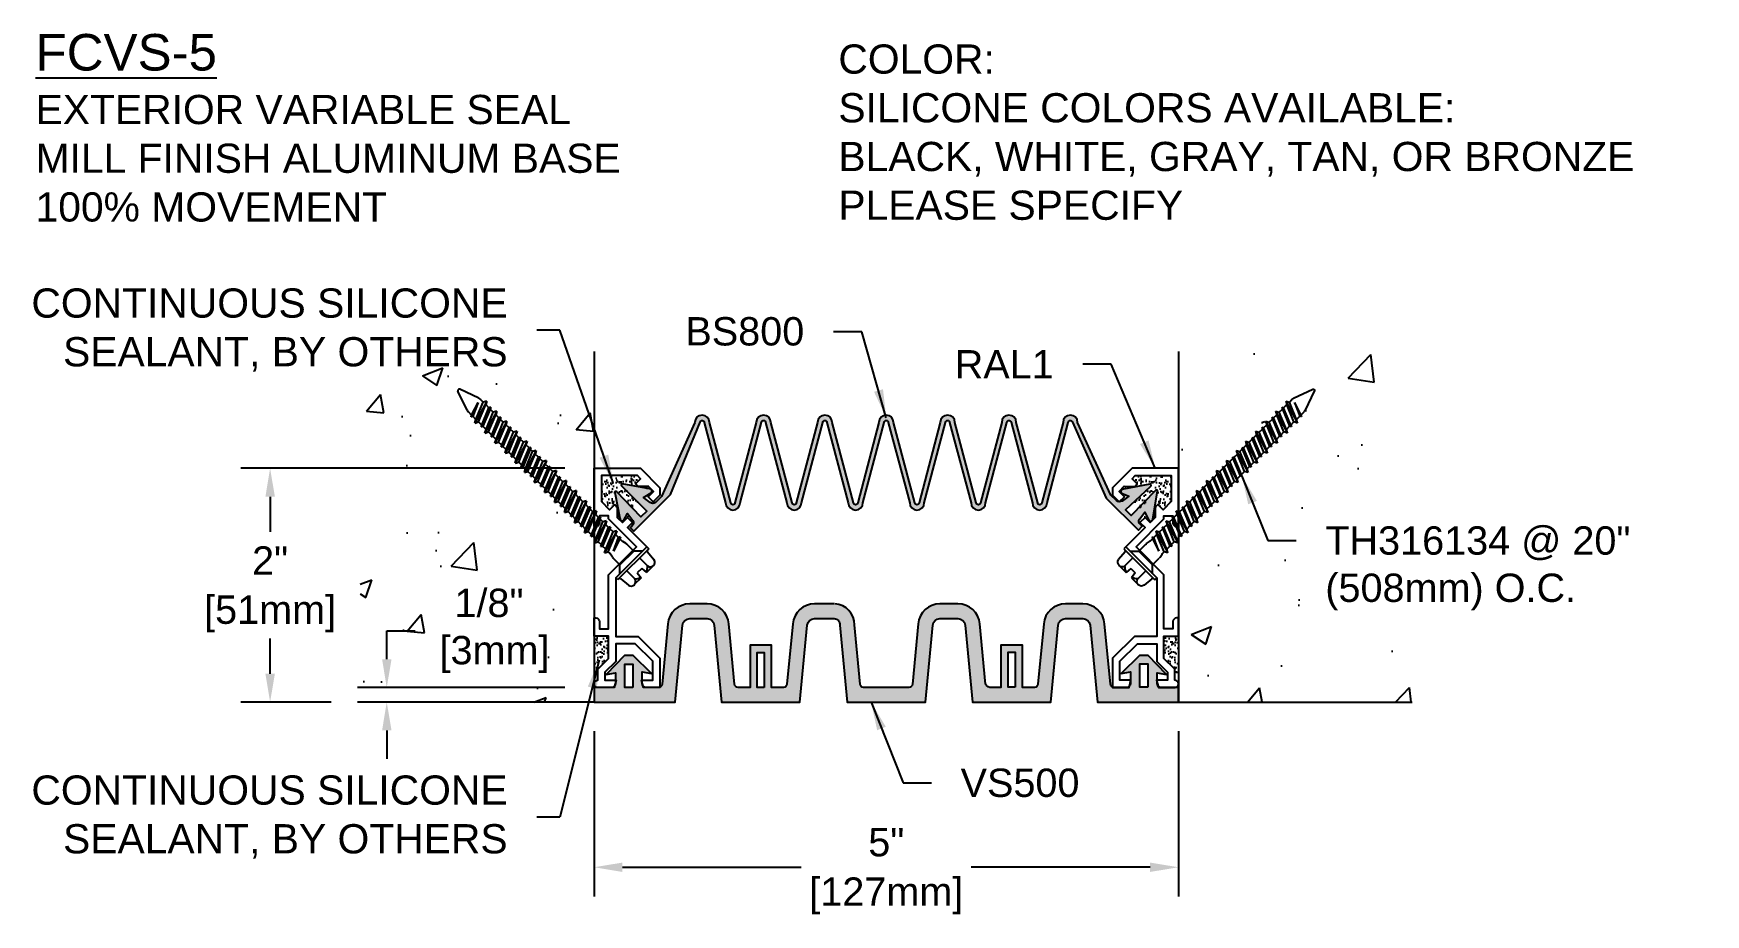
# Model space of a CAD drawing. Header units: inches. Extents: x -4.2 to 10.1, y 3.2 to 10.8.
import ezdxf

# ---------------------------------------------------------------- set-up
doc = ezdxf.new("R2010")
doc.units = ezdxf.units.IN
doc.header["$MEASUREMENT"] = 0
for name, color, linetype in [('Anchors', 4, 'Continuous'), ('Conditions', 1, 'Continuous'), ('Dimensions', 3, 'Continuous'), ('Fillers', 2, 'Continuous'), ('Metals', 7, 'Continuous'), ('Text', 2, 'Continuous')]:
    doc.layers.add(name, color=color, linetype=linetype)
doc.styles.add('Arial', font='arial.ttf')
doc.dimstyles.new('Arial', dxfattribs={"dimtxt": 0.2425, "dimasz": 0.2425, "dimexe": 0.25, "dimexo": 0.25, "dimgap": 0.09, "dimtad": 0, "dimtih": 1, "dimtoh": 1, "dimdec": 4, "dimzin": 0, "dimdsep": 46, "dimlunit": 4, "dimtxsty": 'Arial', "dimcen": 0.09, "dimadec": 0, "dimazin": 0, "dimtfac": 1, "dimtdec": 4, "dimtofl": 0, "dimtmove": 0, "dimatfit": 3, "dimfxl": 0, "dimfrac": 2, "dimtolj": 1, "dimtzin": 0, "dimarcsym": 0})
pattern_1 = [(142.5, (6.12144, 0), (0.0020473, 0.06262177), [0, -0.0494, 0, -0.05525, 0, -0.0528125]), (172.5, (6.12144, 0), (-0.0575177, 0.0917197), [0, -0.02665, 0, -0.044525, 0, -0.0170625]), (212.5, (6.161414, 0), (-0.1012096, 0.0001839), [0, -0.01625, 0, -0.0585, 0, -0.076375]), (222.5, (6.161414, 0), (-0.0976991, 0.0285245), [0, -0.008125, 0, -0.03835, 0, -0.043875])]

# ---------------------------------------------------------------- blocks, each defined once
blk = doc.blocks.new('Th316134')
for p, q in [((-0.135, 1.779), (-0.129, 1.85)), ((-0.097, 1.877), (-0.027, 1.877)), ((-0.065, 1.769), (-0.065, 1.85)), ((-0.023, 1.833), (-0.027, 1.877)), ((-0.023, 1.833), (0.023, 1.833)), ((0.023, 1.833), (0.027, 1.877)), ((0.027, 1.877), (0.097, 1.877)), ((0.064, 1.769), (0.064, 1.85)), ((0.135, 1.779), (0.129, 1.85)), ((-0.157, 1.75), (-0.157, 1.769)), ((-0.157, 1.769), (0.157, 1.769)), ((-0.157, 1.75), (0.157, 1.75)), ((-0.115, 1.75), (-0.07, 1.705)), ((-0.07, 1.705), (-0.07, 1.638)), ((-0.07, 1.705), (0.07, 1.705)), ((0.115, 1.75), (0.07, 1.705)), ((0.07, 1.705), (0.07, 1.638)), ((0.157, 1.769), (0.157, 1.75)), ((-0.086, 1.516), (0.086, 1.566)), ((-0.074, 1.566), (0.032, 1.603)), ((-0.074, 1.566), (-0.062, 1.573)), ((-0.074, 1.566), (-0.062, 1.56)), ((-0.069, 1.628), (-0.063, 1.602)), ((-0.062, 1.573), (0.032, 1.603)), ((0.032, 1.603), (-0.062, 1.56)), ((-0.062, 1.593), (-0.062, 1.573)), ((0.062, 1.579), (-0.062, 1.529)), ((-0.062, 1.56), (-0.062, 1.529)), ((0.062, 1.593), (0.062, 1.579)), ((0.086, 1.566), (0.062, 1.579)), ((0.086, 1.566), (0.062, 1.553)), ((0.069, 1.628), (0.063, 1.602)), ((-0.086, 1.516), (-0.062, 1.529)), ((-0.086, 1.516), (-0.062, 1.503)), ((-0.086, 1.414), (0.086, 1.465)), ((-0.074, 1.465), (0.074, 1.516)), ((-0.074, 1.465), (-0.062, 1.471)), ((-0.074, 1.465), (-0.062, 1.459)), ((0.062, 1.553), (-0.062, 1.503)), ((-0.062, 1.471), (0.062, 1.522)), ((0.062, 1.509), (-0.062, 1.459)), ((-0.062, 1.503), (-0.062, 1.471)), ((0.062, 1.478), (-0.062, 1.427)), ((-0.062, 1.459), (-0.062, 1.427)), ((0.062, 1.452), (-0.062, 1.401)), ((0.062, 1.553), (0.062, 1.522)), ((0.074, 1.516), (0.062, 1.522)), ((0.074, 1.516), (0.062, 1.509)), ((0.062, 1.509), (0.062, 1.478)), ((0.086, 1.465), (0.062, 1.478)), ((0.086, 1.465), (0.062, 1.452)), ((0.062, 1.452), (0.062, 1.42)), ((-0.086, 1.414), (-0.062, 1.427)), ((-0.086, 1.414), (-0.062, 1.401)), ((-0.086, 1.313), (0.086, 1.363)), ((-0.086, 1.313), (-0.062, 1.325)), ((-0.074, 1.363), (0.074, 1.414)), ((-0.074, 1.363), (-0.062, 1.369)), ((-0.074, 1.363), (-0.062, 1.357)), ((-0.062, 1.369), (0.062, 1.42)), ((0.062, 1.408), (-0.062, 1.357)), ((-0.062, 1.401), (-0.062, 1.369)), ((0.062, 1.376), (-0.062, 1.325)), ((-0.062, 1.357), (-0.062, 1.325)), ((0.062, 1.35), (-0.062, 1.3)), ((-0.062, 1.268), (0.062, 1.319)), ((0.074, 1.414), (0.062, 1.42)), ((0.074, 1.414), (0.062, 1.408)), ((0.062, 1.408), (0.062, 1.376)), ((0.086, 1.363), (0.062, 1.376)), ((0.086, 1.363), (0.062, 1.35)), ((0.062, 1.35), (0.062, 1.319)), ((0.074, 1.313), (0.062, 1.319)), ((-0.086, 1.313), (-0.062, 1.3)), ((-0.086, 1.211), (0.086, 1.262)), ((-0.086, 1.211), (-0.062, 1.224)), ((-0.086, 1.211), (-0.062, 1.198)), ((-0.074, 1.262), (0.074, 1.313)), ((-0.074, 1.262), (-0.062, 1.268)), ((-0.074, 1.262), (-0.062, 1.256)), ((-0.074, 1.16), (0.074, 1.211)), ((0.062, 1.306), (-0.062, 1.256)), ((-0.062, 1.3), (-0.062, 1.268)), ((0.062, 1.275), (-0.062, 1.224)), ((-0.062, 1.256), (-0.062, 1.224)), ((0.062, 1.249), (-0.062, 1.198)), ((-0.062, 1.166), (0.062, 1.217)), ((0.062, 1.205), (-0.062, 1.154)), ((-0.062, 1.198), (-0.062, 1.166)), ((0.074, 1.313), (0.062, 1.306)), ((0.062, 1.306), (0.062, 1.275)), ((0.086, 1.262), (0.062, 1.275)), ((0.086, 1.262), (0.062, 1.249)), ((0.062, 1.249), (0.062, 1.217)), ((0.074, 1.211), (0.062, 1.217)), ((0.074, 1.211), (0.062, 1.205)), ((0.062, 1.205), (0.062, 1.173)), ((-0.086, 1.109), (0.086, 1.16)), ((-0.086, 1.109), (-0.062, 1.122)), ((-0.086, 1.109), (-0.062, 1.096)), ((-0.074, 1.16), (-0.062, 1.166)), ((-0.074, 1.16), (-0.062, 1.154)), ((-0.074, 1.059), (0.074, 1.109)), ((0.062, 1.173), (-0.062, 1.122)), ((-0.062, 1.154), (-0.062, 1.122)), ((0.062, 1.147), (-0.062, 1.096)), ((-0.062, 1.065), (0.062, 1.116)), ((0.062, 1.103), (-0.062, 1.052)), ((-0.062, 1.096), (-0.062, 1.065)), ((0.086, 1.16), (0.062, 1.173)), ((0.086, 1.16), (0.062, 1.147)), ((0.062, 1.147), (0.062, 1.116)), ((0.074, 1.109), (0.062, 1.116)), ((0.074, 1.109), (0.062, 1.103)), ((0.062, 1.103), (0.062, 1.072)), ((-0.086, 1.008), (0.086, 1.059)), ((-0.086, 1.008), (-0.062, 1.021)), ((-0.086, 1.008), (-0.062, 0.995)), ((-0.086, 0.906), (0.086, 0.957)), ((-0.074, 1.059), (-0.062, 1.065)), ((-0.074, 1.059), (-0.062, 1.052)), ((-0.074, 0.957), (0.074, 1.008)), ((-0.074, 0.957), (-0.062, 0.963)), ((-0.074, 0.957), (-0.062, 0.951)), ((0.062, 1.072), (-0.062, 1.021)), ((-0.062, 1.052), (-0.062, 1.021)), ((0.062, 1.046), (-0.062, 0.995)), ((-0.062, 0.963), (0.062, 1.014)), ((0.062, 1.002), (-0.062, 0.951)), ((-0.062, 0.995), (-0.062, 0.963)), ((0.062, 0.97), (-0.062, 0.919)), ((0.086, 1.059), (0.062, 1.072)), ((0.086, 1.059), (0.062, 1.046)), ((0.062, 1.046), (0.062, 1.014)), ((0.074, 1.008), (0.062, 1.014)), ((0.074, 1.008), (0.062, 1.002)), ((0.062, 1.002), (0.062, 0.97)), ((0.086, 0.957), (0.062, 0.97)), ((0.086, 0.957), (0.062, 0.944)), ((-0.086, 0.906), (-0.062, 0.919)), ((-0.086, 0.906), (-0.062, 0.893)), ((-0.086, 0.805), (0.086, 0.855)), ((-0.074, 0.855), (0.074, 0.906)), ((-0.074, 0.855), (-0.062, 0.862)), ((-0.074, 0.855), (-0.062, 0.849)), ((-0.062, 0.951), (-0.062, 0.919)), ((0.062, 0.944), (-0.062, 0.893)), ((-0.062, 0.862), (0.062, 0.912)), ((0.062, 0.9), (-0.062, 0.849)), ((-0.062, 0.893), (-0.062, 0.862)), ((0.062, 0.868), (-0.062, 0.818)), ((-0.062, 0.849), (-0.062, 0.818)), ((0.062, 0.843), (-0.062, 0.792)), ((0.062, 0.944), (0.062, 0.912)), ((0.074, 0.906), (0.062, 0.912)), ((0.074, 0.906), (0.062, 0.9)), ((0.062, 0.9), (0.062, 0.868)), ((0.086, 0.855), (0.062, 0.868)), ((0.086, 0.855), (0.062, 0.843)), ((0.062, 0.843), (0.062, 0.811)), ((-0.086, 0.805), (-0.062, 0.818)), ((-0.086, 0.805), (-0.062, 0.792)), ((-0.086, 0.703), (0.086, 0.754)), ((-0.074, 0.754), (0.074, 0.805)), ((-0.074, 0.754), (-0.062, 0.76)), ((-0.074, 0.754), (-0.062, 0.748)), ((-0.062, 0.76), (0.062, 0.811)), ((0.062, 0.799), (-0.062, 0.748)), ((-0.062, 0.792), (-0.062, 0.76)), ((0.062, 0.767), (-0.062, 0.716)), ((-0.062, 0.748), (-0.062, 0.716)), ((0.062, 0.741), (-0.062, 0.69)), ((0.074, 0.805), (0.062, 0.811)), ((0.074, 0.805), (0.062, 0.799)), ((0.062, 0.799), (0.062, 0.767)), ((0.086, 0.754), (0.062, 0.767)), ((0.086, 0.754), (0.062, 0.741)), ((0.062, 0.749), (0.062, 0.717)), ((-0.086, 0.703), (-0.062, 0.716)), ((-0.086, 0.703), (-0.062, 0.69)), ((-0.086, 0.609), (0.086, 0.66)), ((-0.086, 0.609), (-0.062, 0.622)), ((-0.086, 0.609), (-0.062, 0.596)), ((-0.074, 0.66), (0.074, 0.711)), ((-0.074, 0.66), (-0.062, 0.666)), ((-0.074, 0.66), (-0.062, 0.654)), ((-0.074, 0.559), (0.074, 0.609)), ((-0.062, 0.666), (0.062, 0.717)), ((0.062, 0.705), (-0.062, 0.654)), ((-0.062, 0.698), (-0.062, 0.666)), ((0.062, 0.673), (-0.062, 0.622)), ((-0.062, 0.654), (-0.062, 0.622)), ((0.062, 0.647), (-0.062, 0.596)), ((-0.062, 0.565), (0.062, 0.616)), ((0.062, 0.603), (-0.062, 0.552)), ((0.074, 0.711), (0.062, 0.717)), ((0.074, 0.711), (0.062, 0.705)), ((0.062, 0.705), (0.062, 0.673)), ((0.086, 0.66), (0.062, 0.673)), ((0.086, 0.66), (0.062, 0.647)), ((0.062, 0.647), (0.062, 0.616)), ((0.074, 0.609), (0.062, 0.616)), ((0.074, 0.609), (0.062, 0.603)), ((0.062, 0.603), (0.062, 0.572)), ((-0.086, 0.508), (0.086, 0.559)), ((-0.086, 0.508), (-0.062, 0.521)), ((-0.086, 0.508), (-0.062, 0.495)), ((-0.074, 0.559), (-0.062, 0.565)), ((-0.074, 0.559), (-0.062, 0.552)), ((-0.074, 0.457), (0.074, 0.508)), ((-0.062, 0.596), (-0.062, 0.565)), ((0.062, 0.572), (-0.062, 0.521)), ((-0.062, 0.552), (-0.062, 0.521)), ((0.062, 0.546), (-0.062, 0.495)), ((-0.062, 0.463), (0.062, 0.514)), ((0.062, 0.502), (-0.062, 0.451)), ((-0.062, 0.495), (-0.062, 0.463)), ((0.086, 0.559), (0.062, 0.572)), ((0.086, 0.559), (0.062, 0.546)), ((0.062, 0.546), (0.062, 0.514)), ((0.074, 0.508), (0.062, 0.514)), ((0.074, 0.508), (0.062, 0.502)), ((0.062, 0.502), (0.062, 0.47)), ((-0.086, 0.406), (0.086, 0.457)), ((-0.086, 0.406), (-0.062, 0.419)), ((-0.086, 0.406), (-0.062, 0.393)), ((-0.074, 0.457), (-0.062, 0.463)), ((-0.074, 0.457), (-0.062, 0.451)), ((-0.074, 0.355), (0.074, 0.406)), ((-0.074, 0.355), (-0.062, 0.362)), ((0.062, 0.47), (-0.062, 0.419)), ((-0.062, 0.451), (-0.062, 0.419)), ((0.062, 0.444), (-0.062, 0.393)), ((-0.062, 0.362), (0.062, 0.412)), ((0.062, 0.4), (-0.062, 0.349)), ((-0.062, 0.393), (-0.062, 0.362)), ((0.062, 0.368), (-0.062, 0.318)), ((0.086, 0.457), (0.062, 0.47)), ((0.086, 0.457), (0.062, 0.444)), ((0.062, 0.444), (0.062, 0.412)), ((0.074, 0.406), (0.062, 0.412)), ((0.074, 0.406), (0.062, 0.4)), ((0.062, 0.4), (0.062, 0.368)), ((0.086, 0.355), (0.062, 0.368)), ((-0.086, 0.305), (0.086, 0.355)), ((-0.086, 0.305), (-0.062, 0.318)), ((-0.086, 0.305), (-0.062, 0.292)), ((-0.086, 0.203), (0.086, 0.254)), ((-0.074, 0.355), (-0.062, 0.349)), ((-0.074, 0.254), (0.074, 0.305)), ((-0.074, 0.254), (-0.062, 0.26)), ((-0.074, 0.254), (-0.062, 0.248)), ((-0.062, 0.349), (-0.062, 0.318)), ((0.062, 0.343), (-0.062, 0.292)), ((-0.062, 0.26), (0.062, 0.311)), ((0.062, 0.299), (-0.062, 0.248)), ((-0.062, 0.292), (-0.062, 0.26)), ((0.062, 0.267), (-0.062, 0.216)), ((-0.062, 0.248), (-0.062, 0.216)), ((0.062, 0.241), (-0.062, 0.19)), ((0.086, 0.355), (0.062, 0.343)), ((0.062, 0.343), (0.062, 0.311)), ((0.074, 0.305), (0.062, 0.311)), ((0.074, 0.305), (0.062, 0.299)), ((0.062, 0.299), (0.062, 0.267)), ((0.086, 0.254), (0.062, 0.267)), ((0.086, 0.254), (0.062, 0.241)), ((0.062, 0.241), (0.062, 0.209)), ((-0.086, 0.203), (-0.062, 0.216)), ((-0.086, 0.203), (-0.062, 0.19)), ((-0.062, 0.19), (-0.062, 0.164)), ((-0.06, 0.149), (-0.01, 0.006)), ((-0.034, 0.166), (0.062, 0.209)), ((-0.034, 0.166), (0.074, 0.203)), ((0.062, 0.197), (-0.034, 0.166)), ((0.06, 0.149), (0.01, 0.006)), ((0.074, 0.203), (0.062, 0.209)), ((0.074, 0.203), (0.062, 0.197)), ((0.062, 0.197), (0.062, 0.164))]:
    blk.add_line(p, q)
for centre, radius, start, end in [((-0.097, 1.845), 0.0327, 9.285, 170.715), ((0, 1.788), 0.0896, 107.4215, 136.0407), ((0, 1.788), 0.0896, 43.9593, 72.5785), ((0.097, 1.845), 0.0327, 9.285, 170.715), ((-0.146, 1.78), 0.0112, 270, 355), ((0.146, 1.78), 0.0112, 185, 270), ((-0.023, 1.638), 0.0465, 180, 191.9357), ((-0.109, 1.593), 0.0465, 0, 11.9357), ((0.109, 1.593), 0.0465, 168.0643, 180), ((0.023, 1.638), 0.0465, 348.0643, 0), ((-0.016, 0.164), 0.0465, 180, 199.3058), ((0.016, 0.164), 0.0465, 340.6942, 0), ((0, 0.011), 0.0106, 204.1001, 335.8999)]:
    blk.add_arc(centre, radius, start, end)
blk = doc.blocks.new('A$CB0F2')
blk.add_lwpolyline([(0.029, 0.002, -0.958439), (0.032, 0.064), (0.032, 0.158), (0.125, 0.251), (0.125, 0.442), (0.001, 0.442), (0.001, 0.597), (0.017, 0.597, -0.414214), (0.048, 0.566), (0.048, 0.504), (0.125, 0.504), (0.125, 0.965), (0.364, 1.204), (0.125, 1.444), (0.125, 1.471), (0.048, 1.471), (0.048, 1.409, -0.414214), (0.017, 1.378), (0.001, 1.378), (0.001, 1.877), (0.397, 1.877), (0.564, 1.711), (0.564, 1.647), (0.507, 1.59), (0.463, 1.634), (0.508, 1.679), (0.464, 1.723), (0.375, 1.722), (0.354, 1.744), (0.398, 1.788), (0.371, 1.815), (0.063, 1.815), (0.063, 1.594), (0.133, 1.523), (0.177, 1.567), (0.199, 1.545), (0.199, 1.457), (0.243, 1.414), (0.286, 1.457), (0.33, 1.414), (0.286, 1.37), (0.452, 1.204), (0.187, 0.939), (0.187, 0.439), (0.377, 0.439), (0.564, 0.252), (0.564, 0.002), (0.423, 0.002), (0.407, 0.064), (0.502, 0.064), (0.502, 0.226), (0.351, 0.377), (0.187, 0.377), (0.187, 0.225), (0.094, 0.132), (0.094, 0.064), (0.189, 0.064), (0.172, 0.002), (0.029, 0.002)], format="xyb")
blk = doc.blocks.new('ral1')
blk.add_blockref('A$CB0F2', (-0.029, -0.002))
blk = doc.blocks.new('*D3')
at = {"layer": 'Defpoints', "color": 0}
for p in [(0.561, 5.036), (5.561, 5.036), (0.561, 3.623)]:
    blk.add_point(p, dxfattribs=at)
at = {"layer": 'Dimensions', "color": 0, "lineweight": -2}
for p, q in [((0.561, 4.786), (0.561, 3.373)), ((5.561, 4.786), (5.561, 3.373)), ((0.803, 3.623), (2.334, 3.623)), ((5.318, 3.623), (3.787, 3.623))]:
    blk.add_line(p, q, dxfattribs=at)
at = {"layer": 'Dimensions', "color": 0}
for points in [[(0.803, 3.663), (0.803, 3.583), (0.561, 3.623)], [(5.318, 3.663), (5.318, 3.583), (5.561, 3.623)]]:
    blk.add_solid(points, dxfattribs=at)
at = {"layer": 'Dimensions', "color": 0, "char_height": 0.2425, "attachment_point": 5, "style": 'Arial'}
for s, insert in [('\\A1;5"', (3.061, 3.836)), ('\\A1;[127mm]', (3.061, 3.378))]:
    blk.add_mtext(s, dxfattribs=dict(at, insert=insert))
blk = doc.blocks.new('*D4')
at = {"layer": 'Defpoints', "color": 0}
for p in [(0.561, 7.036), (-2.211, 5.036), (-1.439, 5.036)]:
    blk.add_point(p, dxfattribs=at)
at = {"layer": 'Dimensions', "color": 0, "lineweight": -2}
for p, q in [((0.311, 7.036), (-2.461, 7.036)), ((-2.211, 6.793), (-2.211, 6.493)), ((-2.211, 5.278), (-2.211, 5.579)), ((-1.689, 5.036), (-2.461, 5.036))]:
    blk.add_line(p, q, dxfattribs=at)
at = {"layer": 'Dimensions', "color": 0}
for points in [[(-2.251, 6.793), (-2.17, 6.793), (-2.211, 7.036)], [(-2.251, 5.278), (-2.17, 5.278), (-2.211, 5.036)]]:
    blk.add_solid(points, dxfattribs=at)
at = {"layer": 'Dimensions', "color": 0, "char_height": 0.2425, "attachment_point": 5, "style": 'Arial'}
for s, insert in [('\\A1;2"', (-2.211, 6.247)), ('\\A1;[51mm]', (-2.211, 5.79))]:
    blk.add_mtext(s, dxfattribs=dict(at, insert=insert))
blk = doc.blocks.new('*D5')
at = {"layer": 'Defpoints', "color": 0}
for p in [(0.561, 5.161), (-1.213, 5.036), (0.561, 5.036)]:
    blk.add_point(p, dxfattribs=at)
at = {"layer": 'Dimensions', "color": 0, "lineweight": -2}
for p, q in [((-1.213, 5.403), (-1.213, 5.646)), ((-1.213, 5.646), (-0.97, 5.646)), ((0.311, 5.161), (-1.463, 5.161)), ((0.311, 5.036), (-1.463, 5.036)), ((-1.213, 4.793), (-1.213, 4.551))]:
    blk.add_line(p, q, dxfattribs=at)
at = {"layer": 'Dimensions', "color": 0}
for points in [[(-1.253, 5.403), (-1.172, 5.403), (-1.213, 5.161)], [(-1.253, 4.793), (-1.172, 4.793), (-1.213, 5.036)]]:
    blk.add_solid(points, dxfattribs=at)
at = {"layer": 'Dimensions', "color": 0, "insert": (-0.338, 5.646), "char_height": 0.2425, "attachment_point": 5, "style": 'Arial'}
blk.add_mtext('\\A1;1/8"\\P [3mm]', dxfattribs=at)
blk = doc.blocks.new('bs800')
at = {"layer": 'Text'}
blk.add_hatch(color=256, dxfattribs=at).paths.add_polyline_path([(2.598, 7.428, 1), (2.473, 7.428), (2.291, 6.741, -1), (2.256, 6.741), (2.073, 7.428, 1), (1.948, 7.428), (1.766, 6.741, -1), (1.731, 6.741), (1.548, 7.428, 1), (1.423, 7.428), (1.138, 6.796), (1.086, 6.744, -0.414214), (1.042, 6.744), (0.984, 6.787), (1.05, 6.826, 0.699658), (1.034, 6.86), (0.802, 6.903, 0.637589), (0.796, 6.886), (1.012, 6.67), (0.962, 6.621), (0.755, 6.835, 0.67662), (0.738, 6.828), (0.782, 6.608, 0.684825), (0.816, 6.593), (0.847, 6.649), (0.893, 6.589, -0.379282), (0.884, 6.542), (0.871, 6.529), (0.902, 6.497), (1.214, 6.811), (1.469, 7.431, -0.91191), (1.503, 7.428), (1.686, 6.741, 1), (1.811, 6.741), (1.993, 7.431, -0.91191), (2.028, 7.428), (2.211, 6.741, 1), (2.336, 6.741), (2.518, 7.428, -1), (2.553, 7.428), (2.736, 6.741, 1), (2.861, 6.741), (3.043, 7.428, -1), (3.078, 7.428), (3.261, 6.741, 1), (3.386, 6.741), (3.568, 7.428, -1), (3.603, 7.428), (3.786, 6.741, 1), (3.911, 6.741), (4.093, 7.428, -0.91191), (4.128, 7.431), (4.311, 6.741, 1), (4.436, 6.741), (4.618, 7.428, -0.91191), (4.653, 7.431), (4.941, 6.78), (5.218, 6.508), (5.249, 6.54), (5.236, 6.554, -0.379282), (5.227, 6.601), (5.272, 6.661), (5.307, 6.59, 0.684825), (5.341, 6.605), (5.382, 6.839, 0.67662), (5.365, 6.847), (5.157, 6.632), (5.108, 6.682), (5.324, 6.882, 0.637589), (5.317, 6.899), (5.089, 6.858, 0.699658), (5.074, 6.824), (5.136, 6.798), (5.08, 6.757, -0.182209), (5.054, 6.749), (5.054, 6.749), (5.054, 6.749, -0.184221), (5.03, 6.76), (4.982, 6.807), (4.698, 7.428, 1), (4.573, 7.428), (4.391, 6.741, -1), (4.356, 6.741), (4.173, 7.428, 1), (4.048, 7.428), (3.866, 6.741, -1), (3.831, 6.741), (3.648, 7.428, 1), (3.523, 7.428), (3.341, 6.741, -1), (3.306, 6.741), (3.123, 7.428, 1), (2.998, 7.428), (2.816, 6.741, -1), (2.781, 6.741)])
at = {"layer": 'Fillers'}
blk.add_lwpolyline([(2.816, 6.741, -1), (2.781, 6.741), (2.598, 7.428, 1), (2.473, 7.428), (2.291, 6.741, -1), (2.256, 6.741), (2.073, 7.428, 1), (1.948, 7.428), (1.766, 6.741, -1), (1.731, 6.741), (1.548, 7.428, 1), (1.423, 7.428), (1.138, 6.796), (1.086, 6.744, -0.414214), (1.042, 6.744), (0.984, 6.787), (1.05, 6.826, 0.699658), (1.034, 6.86), (0.802, 6.903, 0.637589), (0.796, 6.886), (1.012, 6.67), (0.962, 6.621), (0.755, 6.835, 0.67662), (0.738, 6.828), (0.782, 6.608, 0.684825), (0.816, 6.593), (0.847, 6.649), (0.893, 6.589, -0.379282), (0.884, 6.542), (0.871, 6.529), (0.902, 6.497), (1.214, 6.811), (1.469, 7.431, -0.91191), (1.503, 7.428), (1.686, 6.741, 1), (1.811, 6.741), (1.993, 7.431, -0.91191), (2.028, 7.428), (2.211, 6.741, 1), (2.336, 6.741), (2.518, 7.428, -1), (2.553, 7.428), (2.736, 6.741, 1), (2.861, 6.741), (3.043, 7.428, -1), (3.078, 7.428), (3.261, 6.741, 1), (3.386, 6.741), (3.568, 7.428, -1), (3.603, 7.428), (3.786, 6.741, 1), (3.911, 6.741), (4.093, 7.428, -0.91191), (4.128, 7.431), (4.311, 6.741, 1), (4.436, 6.741), (4.618, 7.428, -0.91191), (4.653, 7.431), (4.941, 6.78), (5.218, 6.508), (5.249, 6.54), (5.236, 6.554, -0.379282), (5.227, 6.601), (5.272, 6.661), (5.307, 6.59, 0.684825), (5.341, 6.605), (5.382, 6.839, 0.67662), (5.365, 6.847), (5.157, 6.632), (5.108, 6.682), (5.324, 6.882, 0.637589), (5.317, 6.899), (5.089, 6.858, 0.699658), (5.074, 6.824), (5.136, 6.798), (5.078, 6.756, -0.360218), (5.03, 6.76), (4.982, 6.807), (4.698, 7.428, 1), (4.573, 7.428), (4.391, 6.741, -1), (4.356, 6.741), (4.173, 7.428, 1), (4.048, 7.428), (3.866, 6.741, -1), (3.831, 6.741), (3.648, 7.428, 1), (3.523, 7.428), (3.341, 6.741, -1), (3.306, 6.741), (3.123, 7.428, 1), (2.998, 7.428)], format="xyb", close=True, dxfattribs=at)
blk = doc.blocks.new('VS500')
h = blk.add_hatch(color=256)
h.paths.add_polyline_path([(11.886, 2.281), (11.837, 2.8, 0.385484), (11.65, 2.968), (11.496, 2.968, 0.385484), (11.31, 2.8), (11.261, 2.281, -0.386724), (11.23, 2.253), (10.843, 2.253, -0.386724), (10.812, 2.281), (10.764, 2.788, 0.416187), (10.594, 2.968), (10.423, 2.968, 0.385484), (10.237, 2.8), (10.187, 2.281, -0.386724), (10.157, 2.253), (10.055, 2.253), (10.055, 2.615), (9.871, 2.615), (9.871, 2.253), (9.77, 2.253, -0.386724), (9.739, 2.281), (9.69, 2.8, 0.385484), (9.504, 2.968), (9.355, 2.968, 0.385484), (9.169, 2.8), (9.119, 2.281, -0.386724), (9.088, 2.253), (8.98, 2.253, -0.414214), (8.949, 2.284), (8.949, 2.388), (9.029, 2.373), (8.871, 2.528), (8.796, 2.528), (8.639, 2.363), (8.719, 2.378), (8.719, 2.284, -0.414214), (8.688, 2.253), (8.537, 2.253), (8.537, 2.128), (9.23, 2.128), (9.293, 2.787, -0.388879), (9.355, 2.843), (9.504, 2.843, -0.388879), (9.565, 2.787), (9.628, 2.128), (10.298, 2.128), (10.361, 2.787, -0.388879), (10.423, 2.843), (10.587, 2.843, -0.469009), (10.639, 2.787), (10.701, 2.128), (11.372, 2.128), (11.435, 2.787, -0.388879), (11.496, 2.843), (11.65, 2.843, -0.388879), (11.712, 2.787), (11.775, 2.128), (12.445, 2.128), (12.508, 2.787, -0.388879), (12.57, 2.843), (12.719, 2.843, -0.388879), (12.78, 2.787), (12.843, 2.128), (13.537, 2.128), (13.537, 2.253), (13.386, 2.253, -0.414214), (13.355, 2.284), (13.355, 2.378), (13.435, 2.363), (13.277, 2.528), (13.202, 2.528), (13.045, 2.373), (13.125, 2.388), (13.125, 2.284, -0.414214), (13.094, 2.253), (12.985, 2.253, -0.386724), (12.954, 2.281), (12.905, 2.8, 0.385484), (12.719, 2.968), (12.57, 2.968, 0.385484), (12.384, 2.8), (12.334, 2.281, -0.386724), (12.304, 2.253), (12.202, 2.253), (12.202, 2.615), (12.018, 2.615), (12.018, 2.253), (11.937, 2.253, -0.277705)])
h.paths.add_polyline_path([(12.08, 2.255), (12.08, 2.555), (12.14, 2.555), (12.14, 2.255)], flags=16)
h.paths.add_polyline_path([(13.205, 2.255), (13.205, 2.455), (13.275, 2.455), (13.275, 2.255)], flags=16)
h.paths.add_polyline_path([(9.993, 2.252), (9.933, 2.252), (9.933, 2.552), (9.993, 2.552)], flags=16)
h.paths.add_polyline_path([(8.869, 2.254), (8.799, 2.254), (8.799, 2.454), (8.869, 2.454)], flags=16)
at = {"color": 0}
blk.add_lwpolyline([(10.592, 2.968), (10.423, 2.968, 0.387964), (10.237, 2.798), (10.187, 2.281, -0.386724), (10.157, 2.253), (10.055, 2.253), (10.055, 2.615), (9.871, 2.615), (9.871, 2.253), (9.77, 2.253, -0.386724), (9.739, 2.281), (9.69, 2.798, 0.387964), (9.504, 2.968), (9.355, 2.968, 0.387964), (9.168, 2.798), (9.119, 2.281, -0.386724), (9.088, 2.253), (8.98, 2.253, -0.414214), (8.949, 2.284), (8.949, 2.388), (9.029, 2.373), (8.871, 2.528), (8.796, 2.528), (8.639, 2.363), (8.719, 2.378), (8.719, 2.284, -0.414214), (8.688, 2.253), (8.537, 2.253), (8.537, 2.128), (9.23, 2.128), (9.293, 2.787, -0.388879), (9.355, 2.843), (9.504, 2.843, -0.388879), (9.565, 2.787), (9.628, 2.128), (10.298, 2.128), (10.361, 2.787, -0.388879), (10.423, 2.843), (10.592, 2.843, -0.442581), (10.639, 2.787), (10.701, 2.128), (11.372, 2.128), (11.435, 2.787, -0.388879), (11.496, 2.843), (11.65, 2.843, -0.388879), (11.712, 2.787), (11.775, 2.128), (12.445, 2.128), (12.508, 2.787, -0.388879), (12.57, 2.843), (12.719, 2.843, -0.388879), (12.78, 2.787), (12.843, 2.128), (13.537, 2.128), (13.537, 2.253), (13.386, 2.253, -0.414214), (13.355, 2.284), (13.355, 2.378), (13.435, 2.363), (13.277, 2.528), (13.202, 2.528), (13.045, 2.373), (13.125, 2.388), (13.125, 2.284, -0.414214), (13.094, 2.253), (12.985, 2.253, -0.386724), (12.954, 2.281), (12.905, 2.798, 0.387964), (12.719, 2.968), (12.57, 2.968, 0.387964), (12.384, 2.798), (12.334, 2.281, -0.386724), (12.304, 2.253), (12.202, 2.253), (12.202, 2.615), (12.018, 2.615), (12.018, 2.253), (11.937, 2.253, -0.277705), (11.886, 2.281), (11.837, 2.798, 0.387964), (11.65, 2.968), (11.496, 2.968, 0.387964), (11.31, 2.798), (11.261, 2.281, -0.386724), (11.23, 2.253), (10.843, 2.253, -0.386724), (10.812, 2.281), (10.764, 2.788, 0.410211), (10.597, 2.968)], format="xyb", dxfattribs=at)
for points in [[(8.869, 2.254), (8.799, 2.254), (8.799, 2.454), (8.869, 2.454)], [(9.993, 2.252), (9.933, 2.252), (9.933, 2.552), (9.993, 2.552)], [(12.14, 2.255), (12.08, 2.255), (12.08, 2.555), (12.14, 2.555)], [(13.275, 2.255), (13.205, 2.255), (13.205, 2.455), (13.275, 2.455)]]:
    blk.add_lwpolyline(points, close=True)

msp = doc.modelspace()

# ---------------------------------------------------------------- hatches: boundary and pattern name
at = {"layer": 'Conditions'}
h = msp.add_hatch(dxfattribs=at)
h.set_pattern_fill('AR-CONC', color=256, scale=0.25, style=0)
h.paths.add_polyline_path([(7.56072, 8.03572), (5.56072, 8.03572), (5.56072, 7.08104), (5.56352, 7.08104), (5.56352, 6.71217), (5.57327, 6.70925), (5.60008, 6.73606), (5.59561, 6.75095), (5.6105, 6.74648), (5.63731, 6.77329), (5.62794, 6.80452), (5.65917, 6.79515), (5.68598, 6.82196), (5.68151, 6.83685), (5.69641, 6.83239), (5.72321, 6.85919), (5.71384, 6.89043), (5.74508, 6.88106), (5.77188, 6.90786), (5.76742, 6.92276), (5.78231, 6.91829), (5.80912, 6.9451), (5.79975, 6.97633), (5.83098, 6.96696), (5.85779, 6.99377), (5.85332, 7.00866), (5.86821, 7.00419), (5.89502, 7.031), (5.88565, 7.06223), (5.91688, 7.05287), (5.94369, 7.07967), (5.93922, 7.09457), (5.95412, 7.0901), (5.98092, 7.11691), (5.97156, 7.14814), (6.00279, 7.13877), (6.02959, 7.16558), (6.02513, 7.18047), (6.04002, 7.176), (6.06683, 7.20281), (6.05746, 7.23404), (6.08869, 7.22467), (6.10889, 7.24487), (6.10442, 7.25977), (6.11932, 7.2553), (6.14612, 7.2821), (6.13676, 7.31334), (6.16799, 7.30397), (6.19479, 7.33078), (6.19033, 7.34567), (6.20522, 7.3412), (6.23203, 7.36801), (6.22266, 7.39924), (6.25389, 7.38987), (6.2807, 7.41668), (6.27623, 7.43157), (6.29112, 7.42711), (6.31793, 7.45391), (6.30856, 7.48514), (6.33979, 7.47578), (6.3666, 7.50258), (6.36213, 7.51748), (6.37703, 7.51301), (6.40383, 7.53982), (6.39447, 7.57105), (6.4257, 7.56168), (6.4525, 7.58849), (6.44804, 7.60338), (6.46293, 7.59891), (6.48974, 7.62572), (6.48037, 7.65695), (6.5116, 7.64758), (6.53348, 7.66946, -0.08443704), (6.54869, 7.68025), (6.70979, 7.75776, -0.77412328), (6.72708, 7.74047), (6.64957, 7.57937, -0.08443704), (6.63878, 7.56415), (6.61119, 7.53656), (6.61565, 7.52167), (6.60076, 7.52613), (6.57396, 7.49933), (6.58332, 7.4681), (6.55209, 7.47746), (6.52528, 7.45066), (6.52975, 7.43576), (6.51486, 7.44023), (6.48805, 7.41342), (6.49742, 7.38219), (6.46619, 7.39156), (6.43938, 7.36475), (6.44385, 7.34986), (6.42895, 7.35433), (6.40215, 7.32752), (6.41152, 7.29629), (6.38028, 7.30566), (6.35348, 7.27885), (6.35794, 7.26396), (6.34305, 7.26842), (6.31624, 7.24162), (6.32561, 7.21038), (6.29438, 7.21975), (6.26757, 7.19295), (6.27204, 7.17805), (6.25715, 7.18252), (6.23034, 7.15571), (6.23971, 7.12448), (6.20848, 7.13385), (6.18167, 7.10704), (6.18614, 7.09215), (6.17124, 7.09662), (6.15104, 7.07642), (6.16041, 7.04518), (6.12918, 7.05455), (6.10237, 7.02775), (6.10684, 7.01285), (6.09195, 7.01732), (6.06514, 6.99051), (6.07451, 6.95928), (6.04328, 6.96865), (6.01647, 6.94184), (6.02094, 6.92695), (6.00604, 6.93142), (5.97924, 6.90461), (5.9886, 6.87338), (5.95737, 6.88274), (5.93057, 6.85594), (5.93503, 6.84105), (5.92014, 6.84551), (5.89333, 6.81871), (5.9027, 6.78747), (5.87147, 6.79684), (5.84466, 6.77003), (5.84913, 6.75514), (5.83424, 6.75961), (5.80743, 6.7328), (5.8168, 6.70157), (5.78556, 6.71094), (5.75876, 6.68413), (5.76323, 6.66924), (5.74833, 6.6737), (5.72153, 6.6469), (5.73089, 6.61567), (5.69966, 6.62503), (5.67285, 6.59823), (5.67732, 6.58333), (5.66243, 6.5878), (5.63562, 6.56099), (5.64499, 6.52976), (5.61376, 6.53913), (5.58695, 6.51232), (5.59142, 6.49743), (5.57652, 6.5019), (5.56072, 6.48609), (5.56072, 5.80104), (5.56352, 5.80104), (5.56352, 5.64604), (5.56072, 5.64604), (5.56072, 5.24992, -0.21768276), (5.56072, 5.22415), (5.56072, 5.03572), (7.56072, 5.03572)])
h.paths.add_polyline_path([(0.55791, 5.80104), (0.56072, 5.80104), (0.56072, 6.48609), (0.54491, 6.5019), (0.53002, 6.49743), (0.53449, 6.51232), (0.50768, 6.53913), (0.47645, 6.52976), (0.48582, 6.56099), (0.45901, 6.5878), (0.44412, 6.58333), (0.44858, 6.59823), (0.42178, 6.62503), (0.39055, 6.61567), (0.39991, 6.6469), (0.37311, 6.6737), (0.35821, 6.66924), (0.36268, 6.68413), (0.33587, 6.71094), (0.30464, 6.70157), (0.31401, 6.7328), (0.2872, 6.75961), (0.27231, 6.75514), (0.27678, 6.77003), (0.24997, 6.79684), (0.21874, 6.78747), (0.22811, 6.81871), (0.2013, 6.84551), (0.18641, 6.84105), (0.19087, 6.85594), (0.16407, 6.88274), (0.13284, 6.87338), (0.1422, 6.90461), (0.1154, 6.93142), (0.1005, 6.92695), (0.10497, 6.94184), (0.07816, 6.96865), (0.04693, 6.95928), (0.0563, 6.99051), (0.02949, 7.01732), (0.0146, 7.01285), (0.01907, 7.02775), (-0.00774, 7.05455), (-0.03897, 7.04518), (-0.0296, 7.07642), (-0.0498, 7.09662), (-0.0647, 7.09215), (-0.06023, 7.10704), (-0.08704, 7.13385), (-0.11827, 7.12448), (-0.1089, 7.15571), (-0.13571, 7.18252), (-0.1506, 7.17805), (-0.14613, 7.19295), (-0.17294, 7.21975), (-0.20417, 7.21038), (-0.1948, 7.24162), (-0.22161, 7.26842), (-0.2365, 7.26396), (-0.23204, 7.27885), (-0.25884, 7.30566), (-0.29008, 7.29629), (-0.28071, 7.32752), (-0.30751, 7.35433), (-0.32241, 7.34986), (-0.31794, 7.36475), (-0.34475, 7.39156), (-0.37598, 7.38219), (-0.36661, 7.41342), (-0.39342, 7.44023), (-0.40831, 7.43576), (-0.40384, 7.45066), (-0.43065, 7.47746), (-0.46188, 7.4681), (-0.45252, 7.49933), (-0.47932, 7.52613), (-0.49422, 7.52167), (-0.48975, 7.53656), (-0.51734, 7.56415, -0.08443704), (-0.52813, 7.57937), (-0.60564, 7.74047, -0.77412328), (-0.58835, 7.75776), (-0.42725, 7.68025, -0.08443704), (-0.41204, 7.66946), (-0.39016, 7.64758), (-0.35893, 7.65695), (-0.3683, 7.62572), (-0.34149, 7.59891), (-0.3266, 7.60338), (-0.33107, 7.58849), (-0.30426, 7.56168), (-0.27303, 7.57105), (-0.28239, 7.53982), (-0.25559, 7.51301), (-0.24069, 7.51748), (-0.24516, 7.50258), (-0.21836, 7.47578), (-0.18712, 7.48514), (-0.19649, 7.45391), (-0.16968, 7.42711), (-0.15479, 7.43157), (-0.15926, 7.41668), (-0.13245, 7.38987), (-0.10122, 7.39924), (-0.11059, 7.36801), (-0.08378, 7.3412), (-0.06889, 7.34567), (-0.07335, 7.33078), (-0.04655, 7.30397), (-0.01532, 7.31334), (-0.02468, 7.2821), (0.00212, 7.2553), (0.01702, 7.25977), (0.01255, 7.24487), (0.03275, 7.22467), (0.06398, 7.23404), (0.05461, 7.20281), (0.08142, 7.176), (0.09631, 7.18047), (0.09185, 7.16558), (0.11865, 7.13877), (0.14988, 7.14814), (0.14052, 7.11691), (0.16732, 7.0901), (0.18222, 7.09457), (0.17775, 7.07967), (0.20456, 7.05287), (0.23579, 7.06223), (0.22642, 7.031), (0.25323, 7.00419), (0.26812, 7.00866), (0.26365, 6.99377), (0.29046, 6.96696), (0.32169, 6.97633), (0.31232, 6.9451), (0.33913, 6.91829), (0.35402, 6.92276), (0.34956, 6.90786), (0.37636, 6.88106), (0.40759, 6.89043), (0.39823, 6.85919), (0.42503, 6.83239), (0.43993, 6.83685), (0.43546, 6.82196), (0.46227, 6.79515), (0.4935, 6.80452), (0.48413, 6.77329), (0.51094, 6.74648), (0.52583, 6.75095), (0.52136, 6.73606), (0.54817, 6.70925), (0.55791, 6.71217), (0.55791, 7.08104), (0.56072, 7.08104), (0.56072, 8.03572), (-1.43928, 8.03572), (-1.43928, 5.03572), (0.56072, 5.03572), (0.56072, 5.22415, -0.21768276), (0.56072, 5.24992), (0.56072, 5.64604), (0.55791, 5.64604)])
h.paths.add_polyline_path([(7.19839, 7.36252), (10.07018, 7.36252), (10.07018, 6.51785), (7.19839, 6.51785)], flags=9)
h = msp.add_hatch(dxfattribs=at)
h.set_pattern_fill('AR-SAND', color=256, scale=0.0325, style=0)
h.paths.add_polyline_path([(0.79627, 6.8859, -0.63758921), (0.80248, 6.90294), (1.03416, 6.86016, -0.6996577), (1.05001, 6.8261), (0.98443, 6.7865), (1.00314, 6.77275), (1.0232, 6.79281), (1.06775, 6.83736), (1.02391, 6.8812), (0.93552, 6.88049), (0.9136, 6.90241), (0.95814, 6.94696), (0.93138, 6.97372), (0.62272, 6.97372), (0.62272, 6.75206), (0.69298, 6.6818), (0.73682, 6.72564), (0.75874, 6.70372), (0.75874, 6.61603), (0.80258, 6.57219), (0.84642, 6.61603), (0.86131, 6.63092), (0.8475, 6.64921), (0.81627, 6.59333, -0.68482529), (0.78215, 6.60838), (0.73771, 6.82776, -0.68819716), (0.755, 6.83484), (0.90766, 6.67727), (0.95628, 6.72589)])
h = msp.add_hatch(dxfattribs=at)
h.set_pattern_fill('AR-SAND', color=256, scale=0.0325, style=0)
h.set_pattern_definition(pattern_1)
h.paths.add_polyline_path([(5.32517, 6.8859, 0.63758921), (5.31896, 6.90294), (5.08728, 6.86016, 0.6996577), (5.07143, 6.8261), (5.13701, 6.7865), (5.1183, 6.77275), (5.09824, 6.79281), (5.05369, 6.83736), (5.09753, 6.8812), (5.18592, 6.88049), (5.20784, 6.90241), (5.16329, 6.94696), (5.19006, 6.97372), (5.49872, 6.97372), (5.49872, 6.75206), (5.42846, 6.6818), (5.38462, 6.72564), (5.3627, 6.70372), (5.3627, 6.61603), (5.31886, 6.57219), (5.27502, 6.61603), (5.26013, 6.63092), (5.27394, 6.64921), (5.30517, 6.59333, 0.68482529), (5.33929, 6.60838), (5.38373, 6.82776, 0.68819716), (5.36644, 6.83484), (5.21378, 6.67727), (5.16516, 6.72589)])
h = msp.add_hatch(dxfattribs=at)
h.set_pattern_fill('AR-SAND', color=256, scale=0.0325, style=0)
h.paths.add_polyline_path([(0.68472, 5.60072), (0.56072, 5.60072), (0.56072, 5.19172, -0.41421356), (0.59172, 5.22272), (0.59172, 5.31672), (0.68472, 5.40972)])
h = msp.add_hatch(dxfattribs=at)
h.set_pattern_fill('AR-SAND', color=256, scale=0.0325, style=0)
h.set_pattern_definition(pattern_1)
h.paths.add_polyline_path([(5.43672, 5.60072), (5.56072, 5.60072), (5.56072, 5.19172, 0.41421356), (5.52972, 5.22272), (5.52972, 5.31672), (5.43672, 5.40972)])

# ---------------------------------------------------------------- linework, layer by layer
for points in [[(0.56072, 8.03572), (0.56072, 5.03572), (-1.43928, 5.03572)], [(5.56072, 8.03572), (5.56072, 5.03572), (7.56072, 5.03572)]]:
    msp.add_lwpolyline(points, dxfattribs=at)

# ---------------------------------------------------------------- block references
at = {"layer": 'Anchors', "yscale": 1.196172248803835, "zscale": 1.196172248803835}
for p, xscale, rotation in [((-0.60089, 7.7105), 1.196172248803835, 225.0000000000001), ((6.72232, 7.7105), -1.196172248803835, 134.9999999999999)]:
    msp.add_blockref('Th316134', p, dxfattribs=dict(at, xscale=xscale, rotation=rotation))
at = {"layer": 'Fillers'}
msp.add_blockref('VS500', (-7.97596, 2.90759), dxfattribs=at)
at = {"layer": 'Metals'}
msp.add_blockref('ral1', (0.58908, 5.16072), dxfattribs=at)
at = {"layer": 'Metals', "xscale": -1}
msp.add_blockref('ral1', (5.53236, 5.16072), dxfattribs=at)
at = {"layer": 'Text'}
msp.add_blockref('bs800', (0, 0), dxfattribs=at)

# ---------------------------------------------------------------- texts
at = {"layer": 'Text', "attachment_point": 1, "style": 'Arial'}
for s, insert, char_height, width in [('{\\LFCVS-5\\P\\H0.8x;\\lEXTERIOR VARIABLE SEAL\\PMILL FINISH ALUMINUM BASE\\P100% MOVEMENT}', (-4.21783, 10.75113), 0.3125, 5.875), ('COLOR:{\\L                              \\~\\P}SILICONE COLORS AVAILABLE:\\PBLACK, WHITE, GRAY, TAN, OR BRONZE\\PPLEASE SPECIFY', (2.6507, 10.66179), 0.25, 6.7721923)]:
    msp.add_mtext(s, dxfattribs=dict(at, insert=insert, char_height=char_height, width=width))
at = {"layer": 'Text', "style": 'Arial'}
for s, insert, char_height, attachment_point in [('CONTINUOUS SILICONE\\PSEALANT, BY OTHERS', (-0.17895, 8.21804), 0.25, 6), ('\\A1;BS800', (2.3589, 8.08308), 0.2425, 9), ('\\A1;RAL1', (4.49368, 7.80429), 0.2425, 9), ('TH316134 @ 20"\\P(508mm) O.C.', (6.81683, 6.53954), 0.2425, 1), ('VS500', (3.69666, 4.46705), 0.2425, 1), ('CONTINUOUS SILICONE\\PSEALANT, BY OTHERS', (-0.17895, 4.05179), 0.25, 6)]:
    msp.add_mtext(s, dxfattribs=dict(at, insert=insert, char_height=char_height, attachment_point=attachment_point))

# ---------------------------------------------------------------- dimensions: what is measured, and where the dimension line sits
at = {"layer": 'Dimensions'}
dim = msp.add_linear_dim(base=(-2.21067, 5.03572), p1=(0.56072, 7.03572), p2=(-1.43928, 5.03572), angle=90, dimstyle='Arial', override={"dimpost": '\\X'}, dxfattribs=at)
dim.commit()
dim.dimension.update_dxf_attribs({"geometry": '*D4', "text_midpoint": (-2.21067, 6.03572)})
dim = msp.add_linear_dim(base=(-1.21263, 5.03572), p1=(0.56072, 5.16072), p2=(0.56072, 5.03572), angle=90, dimstyle='Arial', override={"dimpost": '\\X'}, dxfattribs=at)
dim.commit()
dim.dimension.update_dxf_attribs({"geometry": '*D5', "text_midpoint": (-0.33798, 5.64572), "dimtype": 160})
dim = msp.add_linear_dim(base=(0.56072, 3.62299), p1=(5.56072, 5.03572), p2=(0.56072, 5.03572), dimstyle='Arial', override={"dimpost": '\\X'}, dxfattribs=at)
dim.commit()
dim.dimension.update_dxf_attribs({"geometry": '*D3', "text_midpoint": (3.06072, 3.62299)})

# ---------------------------------------------------------------- leaders
at = {"layer": 'Text', "annotation_type": 0, "has_hookline": 1}
for points, hookline_direction, text_width in [([(0.72514, 6.91088), (0.26651, 8.21804), (0.07105, 8.21804)], 1, 4.03888), ([(3.06072, 7.46805), (2.8514, 8.20433), (2.6089, 8.20433)], 1, 0.97612), ([(5.36255, 7.03572), (4.98618, 7.92554), (4.74368, 7.92554)], 1, 0.7586), ([(6.10404, 6.96754), (6.32433, 6.41829), (6.56683, 6.41829)], 0, 2.58744), ([(0.60524, 5.39378), (0.26651, 4.05179), (0.07105, 4.05179)], 1, 4.03888), ([(2.93041, 5.03572), (3.20416, 4.3458), (3.44666, 4.3458)], 0, 0.99944)]:
    msp.add_leader(points, dimstyle='Arial', override={"dimgap": 0.25}, dxfattribs=dict(at, hookline_direction=hookline_direction, text_width=text_width))

doc.saveas('drawing.dxf')
